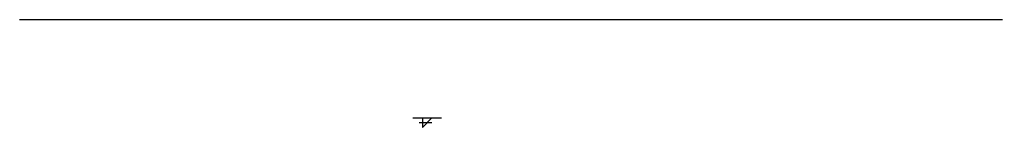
# Model space of a CAD drawing. Units: millimetres at full size, sheet at 1:100. Extents: x -15551 to 15061, y -6851 to -3490.
import ezdxf

# ---------------------------------------------------------------- set-up
doc = ezdxf.new("R2010")
doc.units = ezdxf.units.MM
doc.header["$LTSCALE"] = 100
doc.layers.add('0-0', color=7, linetype='Continuous')

msp = doc.modelspace()

# ---------------------------------------------------------------- linework, layer by layer
at = {"layer": '0-0'}
for p, q in [((-15551, -3489.8), (15061.2, -3489.8)), ((-3306.1, -6551), (-2406.1, -6551)), ((-3106.1, -6701), (-2706.1, -6701))]:
    msp.add_line(p, q, dxfattribs=at)
msp.add_lwpolyline([(-3006.1, -6551), (-3006.1, -6851), (-2706.1, -6551)], dxfattribs=at)

doc.saveas('drawing.dxf')
